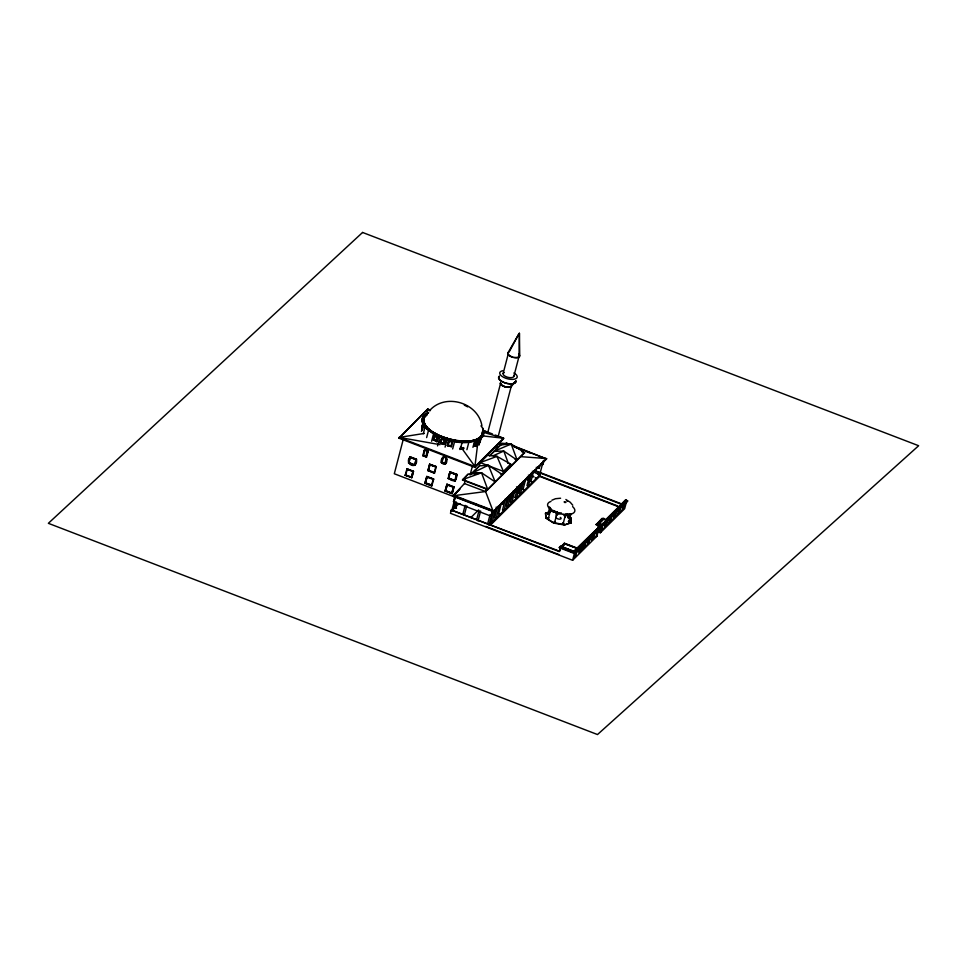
<?xml version="1.0" encoding="UTF-8"?>
<svg xmlns="http://www.w3.org/2000/svg" width="967" height="967" viewBox="0 0 967 967"><rect width="100%" height="100%" fill="white"/><g stroke="black" fill="none" stroke-linecap="round" stroke-linejoin="round"><path stroke-width="1.45" d="M519.098 355.614L519.364 333.397M513.102 383.79A67.436 59.096 -13.4 0 1 513.453 383.416L511.7 386.014A5.899 2.575 14.6 0 1 505.173 386.885A5.899 2.575 14.6 0 1 500.326 382.859M480.067 438.522L478.484 443.962L479.197 439.695M476.127 444.651L476.924 441.411A1.475 0.604 -62.6 0 0 476.393 440.976A1.475 0.604 -62.6 0 0 475.45 442.112C471.098 449.135 480.418 442.813 474.543 445.412M427.221 452.085L427.438 451.529A1.438 1.257 45.2 0 0 424.9 450.549L423.486 455.276C428.55 460.497 427.765 444.663 426.121 456.279M430.496 410.117L427.74 409.053L398.96 438.172L474.809 467.351L477.625 444.337M426.955 414.783L427.74 409.053L429.904 410.939M423.401 423.57L421.987 427.269L423.208 421.854M421.636 430.303L421.975 428.043M431.62 441.254L433.808 432.829L428.599 428.997L425.226 425.117L423.751 421.346L424.332 417.684L426.749 415.109M423.751 421.346L424.332 417.684M452.447 442.777L451.468 446.669L447.431 445.702L448.41 441.81A2.103 1.886 8.7 0 1 452.447 442.777L452.411 443.055A2.103 1.886 8.7 0 0 448.374 442.088L448.41 441.81M448.18 445.303L450.997 445.98L448.18 445.303L449.159 441.786A1.475 1.318 8.7 0 1 451.794 442.415L451.819 442.717A1.475 1.318 8.7 0 0 449.123 442.052L449.123 442.052M451.468 446.669L447.467 445.424M454.901 507.615L456.509 508.086L454.889 507.699L456.267 502.369M480.381 441.121L480.889 437.205M480.212 437.144L481.868 435.259L482.388 431.85M482.158 434.364L482.557 431.874M428.478 412.969A31.826 13.901 14.6 0 0 427.209 429.324C442.197 440.13 467.798 449.474 483.403 435.936L484.068 431.886L482.509 427.897A31.826 13.901 14.6 0 0 480.962 425.855M495.273 509.827L492.251 522.011L491.538 522.144L490.728 521.551L493.218 511.978M488.939 525.274L492.36 512.075M499.335 506.067L496.216 518.058L495.503 518.203L494.693 517.611L497.111 508.34M496.216 518.058L494.693 517.611M498.646 513.719L500.169 514.178L498.646 513.719L501.208 503.867M506.478 498.488L507.192 498.356L504.097 510.225L503.384 510.358L502.574 509.766L505.318 499.214M504.097 510.225L502.574 509.766M508.98 496.252L506.478 505.862L507.288 506.454L508.001 506.309L511.096 493.678M508.001 506.309L506.478 505.862M513.296 491.139L510.479 501.921L511.289 502.514L512.002 502.381L514.915 489.858M512.002 502.381L510.479 501.921M519.726 484.37L516.583 497.8L515.87 497.932L515.06 497.34L517.696 487.199M516.583 497.8L515.06 497.34M523.582 480.684L520.488 493.895L519.775 494.028L518.965 493.436L521.564 483.464M520.488 493.895L518.965 493.436M523.014 489.52L524.537 489.979L523.014 489.52L525.613 479.584M531.391 472.815L528.49 486.038L527.777 486.171L526.967 485.579L529.553 475.667M533.361 472.077L530.859 481.747L532.37 481.929M539.828 474.616L538.135 474.543L539.671 474.906L543.406 460.558M480.804 438.486L478.919 440.154M423.558 422.917L423.377 423.764L423.026 423.147M481.554 436.552L480.877 437.398M408.461 463.06L410.153 456.823L416.475 459.192C418.228 470.639 403.444 464.426 410.153 456.823M408.932 462.83L410.443 457.331L416.003 459.422C417.949 469.321 404.194 463.809 410.443 457.331M414.492 464.922L416.003 459.422M414.783 465.429L416.475 459.192M427.934 470.651L429.686 464.16L436.274 466.638L434.521 473.129L427.934 470.651L429.686 464.16M429.977 464.68L428.405 470.421L429.977 464.68L435.803 466.856L434.401 472.44L428.586 470.252M448.229 478.568L450.054 471.811L456.907 474.398L455.264 480.974L448.229 478.568L450.054 471.811M448.7 478.339L450.344 472.331L456.436 474.616C458.31 485.603 443.72 479.559 450.344 472.331M454.804 480.635L456.436 474.616M455.094 481.143L456.907 474.398M422.772 455.602L424.199 450.634A2.079 1.813 45.2 0 1 426.556 449.558A2.079 1.813 45.2 0 1 427.97 452.097L426.556 457.053L422.772 455.602L426.556 457.053M441.242 462.697L442.693 457.633A2.248 1.958 45.2 0 1 446.73 459.18C448.096 468.004 437.302 463.507 442.693 457.633M441.955 462.371L443.249 457.923A1.608 1.402 45.2 0 1 446.138 459.035C447.491 466.287 438.535 462.842 443.249 457.923M444.856 463.483L446.138 459.035M445.279 464.257L446.73 459.18M403.203 439.61L394.306 473.757L455.179 497.183M405.185 475.232L406.986 468.814L413.513 471.328L411.882 477.577L405.185 475.232L411.882 477.577M421.987 427.269L423.147 422.204M422.349 426.64L423.075 423.836M421.467 431.427L423.655 423.002M427.74 409.053L398.96 438.172M422.398 430.122L423.86 424.513M412.861 471.715L411.422 477.239L413.03 471.545L407.276 469.333L405.657 475.015L411.591 477.057M425.226 425.117L423.812 421.092M411.712 477.746L413.513 471.328M423.292 433.748L425.492 425.335M427.209 429.324L427.317 428.877A31.826 13.901 14.6 0 1 428.599 412.522M454.877 440.759L439.888 436.25L433.482 432.938L428.405 429.203L425.287 424.864M426.628 437.58L428.828 429.167M432.527 433.228L427.317 428.877M433.482 432.938L428.671 428.744M435.863 435.235A2.103 1.68 64.5 0 1 437.954 437.833L436.649 441.629L433.289 439.888L434.594 436.093A2.103 1.68 64.5 0 1 435.464 435.295M433.289 439.888L434.594 436.093M433.941 439.598L434.872 436.371A1.475 1.172 64.5 0 1 437.06 437.507L436.286 440.819L433.941 439.598L435.235 436.202A1.475 1.172 64.5 0 1 437.422 437.338L436.286 440.819M424.912 483.222L426.81 476.441L433.712 479.1L431.814 485.881L424.912 483.222L426.81 476.441M425.383 483.004L427.088 476.949L425.383 483.004L431.705 485.192L425.553 482.835M436.649 441.629L437.954 437.833M439.236 436.709L432.648 432.781M439.888 436.25L447.274 438.716M437.543 445.908L440.082 435.742L433.712 432.454M440.094 443.128L441.23 439.296A2.103 1.849 41.3 0 1 445.05 440.698C446.524 447.298 436.685 443.708 441.23 439.296M440.819 442.789L441.943 439.344A1.475 1.293 41.3 0 1 444.445 440.251C445.847 445.763 438.148 443.49 441.786 439.586A1.475 1.293 41.3 0 1 444.252 440.468L443.49 443.768M431.524 485.374L433.228 479.318L426.918 477.13M443.926 444.518L445.05 440.698M446.899 439.514L439.356 436.262M445.086 447.129L447.334 438.402L440.082 435.742M447.431 445.702L448.374 442.088M450.997 445.98L451.819 442.717M452.653 448.942L454.986 440.227C463.858 441.242 475.704 443.007 481.929 435.005M454.973 441.435C463.459 442.137 478.061 443.079 483.403 435.936M445.074 491.067L446.996 484.213L453.982 486.897L452.242 493.581L445.074 491.067L446.996 484.213M445.557 490.849L447.286 484.721L445.557 490.849L451.77 493.243L453.499 487.114L451.77 493.243M459.917 449.534L460.643 446.73M463.773 448.688L460.365 448.785L462.504 441.109M457.403 441.049L462.492 441.46M452.06 493.75L453.982 486.897M513.114 445.666L546.536 458.926L493.315 511.736L452.81 496.156L464.438 483.548L465.357 480.019M466.904 449.703L469.092 441.278L475.111 440.13L479.378 438.087M560.509 547.926L559.639 551.25L451.323 510.044L450.465 513.296L572.621 560.292L596.905 536.202L599.395 526.652A10.83 2.442 -69 0 1 600.096 525.516M493.363 511.132A5.959 1.342 -69 0 0 490.91 516.136L453.487 501.728L454.937 496.168M469.394 440.988L462.286 441.399M451.662 509.706L451.251 511.265L458.999 503.577M462.444 441.653L469.418 441.339M451.589 511.386L454.877 498.754M452.967 510.201L455.131 501.897M455.058 507.494L456.424 502.211M462.504 480.019L468.028 474.241L481.542 472.79L495.201 481.941L488.408 465.248L479.318 465.876L471.993 473.141L481.542 472.79L487.779 489.604L462.504 480.019L468.028 474.241M472.936 447.358L474.809 440.166M469.37 441.532L475.172 439.876M474.471 446.331L475.413 442.717A2.103 0.87 -62.6 0 1 476.936 440.638A2.103 0.87 -62.6 0 1 477.674 441.641L476.731 445.255L474.471 446.331L475.002 442.499A2.103 0.87 -62.6 0 1 476.538 440.432M474.954 445.618L475.861 442.33A1.475 0.604 -62.6 0 1 476.791 441.194A1.475 0.604 -62.6 0 1 477.335 441.629L476.9 441.665M474.06 446.113L476.32 445.038L477.263 441.423A2.103 0.87 -62.6 0 0 477.154 440.517M476.332 446.355L477.432 442.137M476.84 446.573L478.677 439.55M470.083 475.039L472.367 466.263M478.327 442.995L479.741 442.149L478.327 442.995L478.846 441M482.509 427.897L484.068 431.886M477.976 443.768L480.551 438.571L480.019 438.97M478.931 445.183L480.768 438.172M478.484 443.962L479.789 442.463L481.288 436.915M482.037 435.307L480.321 437.398M462.927 513.852L465.151 505.33M485.361 432.068L485.567 431.306M464.535 514.335L466.747 505.814M487.827 432.273L500.676 382.968M503.142 373.504L508.026 354.744M518.687 336.226L519.436 333.361L519.726 355.711M476.779 519.122L479.04 510.467M498.126 436.673L511.35 385.918M513.815 376.453L519.074 356.255M496.011 449.619L497.256 444.832M493.315 511.736L485.579 491.55L486.196 489.205M478.012 521.056L480.635 510.951M487.779 489.604L524.634 452.737L511.18 444.01L499.468 443.043L496.651 446.138M495.273 435.029L503.589 438.232L503.384 439.006L474.809 467.351M487.791 523.365L490.064 514.625M490.91 516.136L492.36 510.564L481.276 506.297M502.417 475.075L503.372 471.388L510.697 464.124L497.002 456.376L487.489 455.336L480.164 462.589L479.209 466.287L471.002 474.422M509.73 467.81L510.697 464.124L507.965 463.096M490.39 525.226L539.61 476.393L540.057 474.7L534.715 472.645M536.25 467.351L539.018 468.415A5.959 1.342 -69 0 1 541.931 462.879A5.959 1.342 -69 0 1 542.971 464.486L544.058 460.316M555.106 511.301L552.495 510.83L545.461 513.368L546.065 518.3L553.873 523.111L564.293 524.996L571.231 522.857L570.723 517.538L566.263 514.782M546.065 518.3L545.557 512.981M547.914 514.275L549.57 507.929A4.521 0.689 -79.7 0 1 549.8 507.288M548.41 518.264L550.779 509.138M552.495 510.83L546.851 512.933M553.873 523.111L546.174 517.913M554.72 522.156L557.439 511.712M563.157 523.691L565.526 514.601M564.293 524.996L571.328 522.47M559.313 547.721L560.92 546.319L574.313 551.468L597.824 528.139L598.609 528.441L599.057 529.783L574.93 553.728L559.313 547.721L560.34 546.27L573.83 551.541M451.323 510.044L559.313 551.589L560.92 546.319L572.839 551.468M568.282 517.961L569.273 514.154M568.777 521.95L570.421 515.604A4.484 0.689 -79.7 0 0 570.772 513.682M571.231 522.857L570.723 517.538M563.858 545.424L564.438 543.212L577.831 548.362M564.788 543.647L561.585 546.996L564.788 543.647L577.033 548.362M597.824 528.139L573.673 551.637L594.717 531.016M572.621 560.292L574.749 552.109L598.609 528.441M574.93 553.728L599.202 529.227L598.476 528.949M574.712 553.39L576.634 552.556L575.643 556.351L573.721 557.185L574.495 557.488L575.848 552.254M576.876 548.301L564.74 543.877M580.115 551.758L581.107 547.951L580.321 547.66L579.33 551.456L580.115 551.758L578.967 552.882L581.107 547.951M584.564 543.527L583.21 548.76L582.436 548.458L584.358 547.624L585.349 543.829L583.415 544.663M587.646 544.324L588.988 539.102L589.773 539.393L588.782 543.2L581.167 550.731M591.901 540.215L593.242 534.993L592.106 536.117L594.028 535.295L593.037 539.09L591.115 539.924L591.901 540.215L596.119 535.899L596.905 536.202M602.671 525.202L603.396 525.48L627.68 500.979L626.809 500.471L600.64 526.411L596.18 524.694L602.066 518.481L604.387 518.626L606.382 520.717M597.691 528.647L598.718 524.706M597.896 529.082L598.609 526.35A10.83 2.442 -69 0 1 598.96 525.758M596.482 536.625L599.504 525.008M600.64 526.411L600.048 522.929L596.313 524.187L600.773 525.903L606.514 520.198L602.066 518.481L596.18 524.694M605.584 519.823L625.444 500.12L626.809 500.471L624.67 508.654L600.386 532.744L599.6 532.454L601.728 524.259M601.885 524.9L602.163 523.836L603.396 525.48M600.386 532.744L602.876 523.195M600.821 532.321L602.949 524.138M604.846 523.05L605.112 521.987M604.846 527.281L606.2 522.047L606.986 522.349L605.995 526.145L605.209 525.843M609.585 521.6L610.576 517.792L611.362 518.094L610.37 521.89L608.448 522.724L610.37 521.89M609.222 523.026L611.362 518.094M613.791 513.38L613.513 514.444L616.982 510.999M613.537 518.747L614.565 514.782M619.013 510.322L617.998 514.287L617.212 513.985L619.134 513.151L620.125 509.355L618.203 510.189M622.361 509.96L623.377 505.995M479.318 439.381L479.62 438.414M507.772 353.136L519.219 333.313L509.077 352.061A6.189 2.708 14.6 0 0 509.585 355.929A6.189 2.708 14.6 0 0 517.744 357.693A6.189 2.708 14.6 0 0 518.578 354.14M492.348 512.159L491.635 512.305M499.323 506.152L498.404 506.249M490.728 521.551L492.13 521.721M511.724 385.35L513.441 383.633M424.199 450.634L424.017 450.815A2.079 1.813 45.2 0 1 426.374 449.728A2.079 1.813 45.2 0 1 427.801 452.266L427.97 452.097M424.755 450.9L424.731 450.731A1.438 1.257 45.2 0 1 427.257 451.698M406.986 468.814L413.332 471.497M423.486 455.276L426.302 456.11M435.803 466.856L429.807 464.849M436.274 466.638L429.517 464.341M434.521 473.129L428.103 470.47M433.712 479.1L426.628 476.622M431.814 485.881L425.081 483.053M424.404 433.409L399.166 437.41L475.002 466.59L503.589 438.232L483.681 432.382M489.773 455.505L500.737 444.627L511.18 444.01L517.164 460.147L515.085 459.361M489.689 455.88L500.64 445.025L499.468 443.043M520.766 456.654L546.633 458.563L493.4 511.374L452.907 495.793L459.277 489.471M452.81 496.156L460.244 488.782M452.907 495.793L485.579 491.55L524.38 452.629M471.038 517.405L478.532 509.972M489.761 524.597L540.057 474.7M560.787 546.826L564.438 543.212M599.262 522.627L603.601 518.324M600.048 522.929L604.387 518.626M606.502 519.315L615.06 510.83M618.264 507.651L625.444 500.12L627.68 500.979L603.541 524.924L602.816 524.646M605.378 520.657L626.024 500.169M574.18 551.976L576.912 549.268M578.87 547.322L584.104 542.136M593.508 532.805L596.651 529.686M605.705 522.18L609.174 518.747M622.192 505.838L625.661 502.393M606.2 522.047L605.064 523.183L606.986 522.349M610.576 517.792L609.44 518.928L610.213 519.231M588.625 540.529L589.773 539.393M614.529 514.952L615.677 513.815L614.686 517.611L613.9 517.309M623.34 506.164L624.489 505.028L623.497 508.823L622.712 508.521M574.495 557.488L575.643 556.351M599.6 532.454L608.968 523.147M612.099 520.053L623.546 508.69M513.815 383.15A67.956 60.848 2.1 0 1 514.166 382.799L515.423 381.554M430.073 410.056C445.835 392.928 478.061 402.719 481.904 425.661M471.993 473.141L488.408 465.248L502.526 474.676L500.447 473.89M475.184 440.396L478.411 438.861M460.63 504.291L459.132 503.928L459.857 503.589M551.891 500.217L555.505 498.718L560.582 498.223M493.218 455.711L503.771 451.057L517.164 460.147M561.476 513.018L559.409 513.682A4.484 3.965 -7.1 0 0 556.376 515.81A4.472 3.288 72.8 0 0 555.288 512.147M474.386 474.193L481.542 472.79L462.601 479.62L487.876 489.193M527.535 477.36L527.45 476.719M500.846 444.663L498.694 443.817L500.846 444.663L511.18 444.01L493.956 451.359L503.771 451.057L508.328 463.326M460.63 447.757L463.761 447.648L463.495 448.7L460.365 448.785M533.313 476.936C535.198 476.719 531.657 475.232 532.273 476.562M535.319 477.553L535.416 478.266L536.214 477.879M481.602 435.766L503.589 438.232M456.339 440.698L462.444 441.375M538.655 474.289L539.683 474.821M515.822 380.829L515.979 381.905A9.005 3.928 14.6 0 1 504.883 382.884A9.005 3.928 14.6 0 1 499.25 376.223M399.166 437.41L440.082 444.663M553.97 522.724L564.39 524.61M516.003 381.058L511.567 385.906A5.754 2.514 14.6 0 1 505.934 386.933A5.754 2.514 14.6 0 1 500.471 383.512M447.334 438.402L454.986 440.227M447.262 438.655L454.913 440.481M447.008 439.054L455.082 440.988M441.012 442.572L443.672 443.551M440.287 442.91L444.107 444.312M409.972 456.992L416.293 459.373M449.873 471.993L456.738 474.567M410.262 457.512L415.822 459.591M450.163 472.5L456.267 474.797M409.114 462.661L414.662 464.752M408.63 462.879L414.952 465.26M448.881 478.169L454.973 480.454M448.41 478.387L455.264 480.974M464.438 483.548L485.579 491.55M442.124 462.19L445.025 463.314M441.411 462.528L445.461 464.075M482.811 430.242L492.493 433.965M510.322 444.59L506.14 442.983L508.835 444.421M514.42 446.573L546.536 458.926M514.009 446.827L519.557 448.954M526.495 451.625L530.653 453.221M538.97 456.424L543.128 458.032M521.612 451.565L524.634 452.737M625.891 500.676L626.676 500.979M625.746 501.232L626.531 501.522M535.114 470.615L621.938 504.025M534.811 470.977L621.6 504.363M532.297 471.267L535.065 472.331A5.959 1.342 -69 0 1 537.978 466.795A5.959 1.342 -69 0 1 539.018 468.415M540.432 476.235L617.659 505.946M539.61 476.393L619.351 507.071M528.345 475.184L531.113 476.26A5.959 1.342 -69 0 1 534.026 470.711A5.959 1.342 -69 0 1 535.065 472.331M516.487 486.945L519.255 488.021A5.959 1.342 -69 0 1 522.168 482.473A5.959 1.342 -69 0 1 523.207 484.092A5.959 1.342 -69 0 1 526.121 478.556A5.959 1.342 -69 0 1 527.16 480.176A5.959 1.342 -69 0 1 530.073 474.64A5.959 1.342 -69 0 1 531.113 476.26M598.609 526.35L599.395 526.652M598.331 529.505L599.057 529.783M446.814 484.382L453.801 487.078M447.105 484.902L453.33 487.295M496.047 507.228L498.815 508.291A5.959 1.342 -69 0 1 501.728 502.755A5.959 1.342 -69 0 1 502.767 504.375A5.959 1.342 -69 0 1 505.681 498.827A5.959 1.342 -69 0 1 506.72 500.447A5.959 1.342 -69 0 1 509.633 494.911A5.959 1.342 -69 0 1 510.673 496.53A5.959 1.342 -69 0 1 513.586 490.982A5.959 1.342 -69 0 1 514.625 492.602A7.398 1.668 -69 0 1 517.877 486.727A7.398 1.668 -69 0 1 519.255 488.021M587.996 542.898L588.782 543.2M445.727 490.68L451.952 493.073M445.255 490.898L452.242 493.581M455.022 495.793L492.457 510.201M459.095 497.763L464.643 499.891M471.57 502.562L477.118 504.701M560.461 547.177L574.616 552.616M485.809 526.411L558.793 554.502M464.305 405.125L467.69 406.877M565.864 499.492L570.192 502.236L572.754 505.209M433.639 432.708L440.106 436.093M434.304 439.429L436.649 440.638M433.663 439.707L437.011 441.448M548.337 513.791L547.54 513.815L548.349 513.791M566.928 501.051L567.532 501.377M566.166 515.169L570.615 517.925M461.996 448.555L475.002 466.59M453.487 501.728A5.959 1.342 -69 0 1 454.913 498.392M493.823 510.588A5.959 1.342 -69 0 1 494.862 512.208A5.959 1.342 -69 0 1 497.775 506.672A5.959 1.342 -69 0 1 498.815 508.291M542.572 463.229A7.446 6.479 45.2 0 1 542.971 464.486M550.586 508.255A4.521 0.689 -79.7 0 1 550.259 510.975L550.066 511.942A4.472 3.288 72.8 0 1 552.495 510.419M563.108 514.359A4.484 3.965 -7.1 0 1 564.813 517.345A4.497 2.333 -58.3 0 1 567.049 514.323M569.926 513.84A4.497 2.333 -58.3 0 1 570.421 515.604M560.244 517.381A2.563 1.112 14.6 0 1 560.618 519.001A2.563 1.112 14.6 0 1 557.318 518.626A2.563 1.112 14.6 0 1 556.363 516.934M572.597 506.587A14.009 6.116 14.6 0 1 571.473 513.985L568.789 514.504A14.009 6.116 14.6 0 1 550.948 509.694A14.009 6.116 14.6 0 1 550.997 501.414M565.115 501.728A13.961 9.271 79 0 1 565.925 502.477M564.087 501.921A14.118 10.407 72.5 0 1 565.018 502.659M568.233 513.997A12.982 5.669 14.6 0 1 565.272 514.057M560.933 513.453A12.982 5.669 14.6 0 1 556.617 512.159M555.614 511.736A12.982 5.669 14.6 0 1 552.87 510.322M550.707 508.727A12.982 5.669 14.6 0 1 549.256 507.059M428.405 429.203A30.34 13.248 14.6 0 1 423.8 422.748M423.522 421.515A30.34 13.248 14.6 0 1 423.655 419.158M482.63 431.62A30.34 13.248 14.6 0 1 447.298 438.462A30.34 13.248 14.6 0 1 426.665 414.783M511.374 385.265A5.536 2.417 14.6 0 1 509.222 387.102M507.989 387.163A5.536 2.417 14.6 0 1 500.652 383.609M513.924 372.948A9.005 3.928 14.6 0 1 514.843 379.076A9.005 3.928 14.6 0 1 501.909 376.296A9.005 3.928 14.6 0 1 503.251 370.651M513.84 375.812A5.536 2.417 14.6 0 1 506.998 377.057A5.536 2.417 14.6 0 1 504.254 372.549M518.759 354.913A5.536 2.417 14.6 0 1 514.347 357.379M512.945 357.077A5.536 2.417 14.6 0 1 508.715 354.647M514.166 382.799A67.122 60.099 2.1 0 1 514.529 382.448M514.891 382.098A67.122 60.099 2.1 0 1 515.629 381.397M512.752 384.237A67.956 60.848 2.1 0 0 512.063 384.975A67.436 59.096 -13.4 0 1 512.413 384.552M513.102 383.875A67.956 60.848 2.1 0 1 513.453 383.512M515.786 381.856A8.812 3.844 14.6 0 1 504.943 382.811A8.812 3.844 14.6 0 1 499.431 376.296M513.815 383.041A67.436 59.096 -13.4 0 1 514.541 382.303M514.903 381.941A67.436 59.096 -13.4 0 1 515.266 381.578M442.511 457.802A2.248 1.958 45.2 0 1 446.561 459.361M443.067 458.092A1.608 1.402 45.2 0 1 445.968 459.204M434.231 436.274A2.103 1.68 64.5 0 1 437.592 438.015M441.037 439.514A2.103 1.849 41.3 0 1 444.868 440.904M548.035 517.72L548.99 518.01L548.071 517.671M553.184 512.039L554.139 512.317L553.221 511.99M554.345 521.612L555.312 521.902L554.393 521.576M562.794 523.159L563.749 523.449L562.794 523.159M567.847 517.43L568.814 517.708L567.847 517.43M568.391 521.418L569.358 521.709L568.439 521.37M518.687 356.799L519.267 357.041L518.687 356.799M362.577 232.455L48.35 523.316L597.497 734.545L918.65 445.727L362.577 232.455M560.594 546.657L559.458 547.177L575.063 553.172L574.749 552.109L560.594 546.657M497.002 456.376L480.164 462.589L503.372 471.388L497.002 456.376"/></g></svg>
